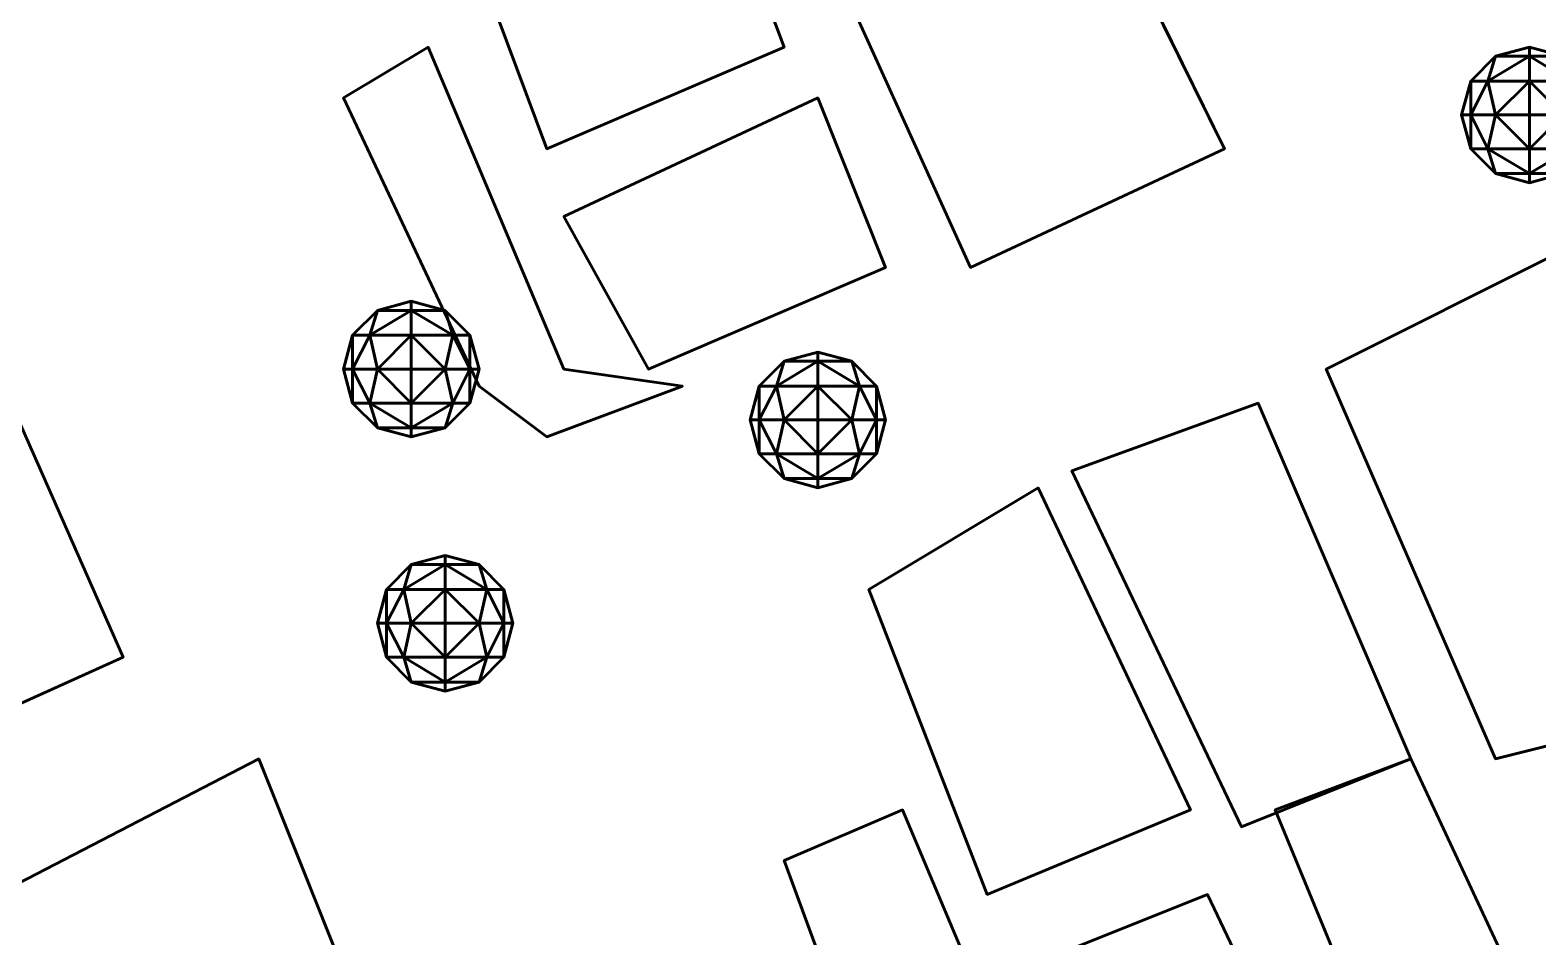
# Model space of a CAD drawing. Header units: metres. Extents: x -246 to 254, y -250 to 250.
# Drawn here: x -22.25 to 22.25, y -69.25 to -42.5 of the extents above; entities that cross this region are included whole.
import ezdxf

# ---------------------------------------------------------------- set-up
doc = ezdxf.new("R2010")
doc.units = ezdxf.units.M
doc.header["$LTSCALE"] = 5.08
doc.layers.add('一般', color=7, linetype='Continuous', lineweight=5)

# ---------------------------------------------------------------- blocks, each defined once
blk = doc.blocks.new('市街地地図 (3D)')
at = {"layer": '一般', "color": 31, "linetype": 'Continuous', "lineweight": 50}
for points, invisible_edges in [([(-35.5, 18, 3), (-21, -14, 3), (-13.5, -10.5, 3), (-29, 21, 3)], 8), ([(-35.5, 18), (-21, -14), (-13.5, -10.5), (-29, 21)], 8), ([(-35, -6.5, 5.4), (-33.5, -10.5, 5.4), (-26.5, -7.5, 5.4), (-28, -3.5, 5.4)], 8), ([(-35, -6.5), (-33.5, -10.5), (-26.5, -7.5), (-28, -3.5)], 8), ([(-56.5, -20, 5.4), (-46, -25.5, 5.4), (-55.5, -4, 5.4), (-56.5, -20, 5.4)], 13), ([(-56.5, -20), (-46, -25.5), (-55.5, -4), (-56.5, -20)], 13), ([(-33, -12.5, 6), (-30.5, -17, 6), (-23.5, -14, 6), (-25.5, -9, 6)], 8), ([(-33, -12.5), (-30.5, -17), (-23.5, -14), (-25.5, -9)], 8), ([(-3.5, -13.5, 3.9), (-1.5, -27.5, 3.9), (-10.5, -17, 3.9), (-3.5, -13.5, 3.9)], 11), ([(-3.5, -13.5), (-1.5, -27.5), (-10.5, -17), (-3.5, -13.5)], 11), ([(-1.5, -27.5, 3.9), (-5.5, -28.5, 3.9), (-10.5, -17, 3.9), (-1.5, -27.5, 3.9)], 12), ([(-1.5, -27.5), (-5.5, -28.5), (-10.5, -17), (-1.5, -27.5)], 12), ([(-12.5, -18, 5.1), (-18, -20, 5.1), (-13, -30.5, 5.1), (-8, -28.5, 5.1)], 8), ([(-12.5, -18), (-18, -20), (-13, -30.5), (-8, -28.5)], 8), ([(-56.5, -20, 5.4), (-54, -26, 5.4), (-46, -25.5, 5.4), (-56.5, -20, 5.4)], 14), ([(-56.5, -20), (-54, -26), (-46, -25.5), (-56.5, -20)], 14), ([(-19, -20.5, 6), (-24, -23.5, 6), (-20.5, -32.5, 6), (-14.5, -30, 6)], 8), ([(-19, -20.5), (-24, -23.5), (-20.5, -32.5), (-14.5, -30)], 8), ([(-54, -26, 5.4), (-56, -30, 5.4), (-46, -25.5, 5.4), (-54, -26, 5.4)], 13), ([(-54, -26), (-56, -30), (-46, -25.5), (-54, -26)], 13), ([(-56.5, -36, 6), (-53.5, -43, 6), (-39, -36, 6), (-42, -28.5, 6)], 8), ([(-56.5, -36), (-53.5, -43), (-39, -36), (-42, -28.5)], 8), ([(-8, -28.5, 3), (-12, -30, 3), (-8.5, -38.5, 3), (-4.5, -36, 3)], 8), ([(-8, -28.5), (-12, -30), (-8.5, -38.5), (-4.5, -36)], 8), ([(-26.5, -31.5, 3), (-23, -41, 3), (-19, -39.5, 3), (-23, -30, 3)], 8), ([(-26.5, -31.5), (-23, -41), (-19, -39.5), (-23, -30)], 8), ([(-14, -32.5, 5.4), (-19, -34.5, 5.4), (-14.5, -45.5, 5.4), (-9, -43, 5.4)], 8), ([(-14, -32.5), (-19, -34.5), (-14.5, -45.5), (-9, -43)], 8)]:
    blk.add_3dface(points, dxfattribs=dict(at, invisible_edges=invisible_edges))
for points in [[(-13.5, -10.5), (-13.5, -10.5, 3), (-29, 21, 3), (-29, 21)], [(-35.5, 18), (-35.5, 18, 3), (-21, -14, 3), (-21, -14)], [(-26.5, -7.5), (-26.5, -7.5, 5.4), (-28, -3.5, 5.4), (-28, -3.5)], [(-46, -25.5), (-46, -25.5, 5.4), (-55.5, -4, 5.4), (-55.5, -4)], [(-35, -6.5), (-35, -6.5, 5.4), (-33.5, -10.5, 5.4), (-33.5, -10.5)], [(-33.5, -10.5), (-33.5, -10.5, 5.4), (-26.5, -7.5, 5.4), (-26.5, -7.5)], [(-25.5, -9), (-25.5, -9, 6), (-33, -12.5, 6), (-33, -12.5)], [(-23.5, -14), (-23.5, -14, 6), (-25.5, -9, 6), (-25.5, -9)], [(-21, -14), (-21, -14, 3), (-13.5, -10.5, 3), (-13.5, -10.5)], [(-33, -12.5), (-33, -12.5, 6), (-30.5, -17, 6), (-30.5, -17)], [(-3.5, -13.5), (-3.5, -13.5, 3.9), (-10.5, -17, 3.9), (-10.5, -17)], [(-30.5, -17), (-30.5, -17, 6), (-23.5, -14, 6), (-23.5, -14)], [(-10.5, -17), (-10.5, -17, 3.9), (-5.5, -28.5, 3.9), (-5.5, -28.5)], [(-12.5, -18), (-12.5, -18, 5.1), (-18, -20, 5.1), (-18, -20)], [(-8, -28.5), (-8, -28.5, 5.1), (-12.5, -18, 5.1), (-12.5, -18)], [(-18, -20), (-18, -20, 5.1), (-13, -30.5, 5.1), (-13, -30.5)], [(-19, -20.5), (-19, -20.5, 6), (-24, -23.5, 6), (-24, -23.5)], [(-14.5, -30), (-14.5, -30, 6), (-19, -20.5, 6), (-19, -20.5)], [(-24, -23.5), (-24, -23.5, 6), (-20.5, -32.5, 6), (-20.5, -32.5)], [(-56, -30), (-56, -30, 5.4), (-46, -25.5, 5.4), (-46, -25.5)], [(-5.5, -28.5), (-5.5, -28.5, 3.9), (-1.5, -27.5, 3.9), (-1.5, -27.5)], [(-42, -28.5), (-42, -28.5, 6), (-56.5, -36, 6), (-56.5, -36)], [(-39, -36), (-39, -36, 6), (-42, -28.5, 6), (-42, -28.5)], [(-13, -30.5), (-13, -30.5, 5.1), (-8, -28.5, 5.1), (-8, -28.5)], [(-8, -28.5), (-8, -28.5, 3), (-12, -30, 3), (-12, -30)], [(-4.5, -36), (-4.5, -36, 3), (-8, -28.5, 3), (-8, -28.5)], [(-23, -30), (-23, -30, 3), (-26.5, -31.5, 3), (-26.5, -31.5)], [(-19, -39.5), (-19, -39.5, 3), (-23, -30, 3), (-23, -30)], [(-20.5, -32.5), (-20.5, -32.5, 6), (-14.5, -30, 6), (-14.5, -30)], [(-12, -30), (-12, -30, 3), (-8.5, -38.5, 3), (-8.5, -38.5)], [(-26.5, -31.5), (-26.5, -31.5, 3), (-23, -41, 3), (-23, -41)], [(-14, -32.5), (-14, -32.5, 5.4), (-19, -34.5, 5.4), (-19, -34.5)], [(-9, -43), (-9, -43, 5.4), (-14, -32.5, 5.4), (-14, -32.5)]]:
    blk.add_3dface(points, dxfattribs=at)
blk = doc.blocks.new('アーケイド (3D)')
at = {"layer": '一般', "color": 31, "linetype": 'Continuous', "lineweight": 50}
for points in [[(-37, -7.5), (-37, -7.5, 0.5), (-39.5, -9, 0.5), (-39.5, -9)], [(-33, -17), (-33, -17, 0.5), (-37, -7.5, 0.5), (-37, -7.5)], [(-39.5, -9), (-39.5, -9, 0.5), (-35.5, -17.5, 0.5), (-35.5, -17.5)], [(-29.5, -17.5), (-29.5, -17.5, 0.5), (-33, -17, 0.5), (-33, -17)], [(-35.5, -17.5), (-35.5, -17.5, 0.5), (-33.5, -19, 0.5), (-33.5, -19)], [(-33.5, -19), (-33.5, -19, 0.5), (-29.5, -17.5, 0.5), (-29.5, -17.5)]]:
    blk.add_3dface(points, dxfattribs=at)
for points, invisible_edges in [([(-37, -7.5, 0.5), (-39.5, -9, 0.5), (-35.5, -17.5, 0.5), (-37, -7.5, 0.5)], 12), ([(-37, -7.5), (-39.5, -9), (-35.5, -17.5), (-37, -7.5)], 12), ([(-35.5, -17.5, 0.5), (-33, -17, 0.5), (-37, -7.5, 0.5), (-35.5, -17.5, 0.5)], 13), ([(-35.5, -17.5), (-33, -17), (-37, -7.5), (-35.5, -17.5)], 13), ([(-35.5, -17.5, 0.5), (-33.5, -19, 0.5), (-33, -17, 0.5), (-35.5, -17.5, 0.5)], 14), ([(-35.5, -17.5), (-33.5, -19), (-33, -17), (-35.5, -17.5)], 14), ([(-33.5, -19, 0.5), (-29.5, -17.5, 0.5), (-33, -17, 0.5), (-33.5, -19, 0.5)], 12), ([(-33.5, -19), (-29.5, -17.5), (-33, -17), (-33.5, -19)], 12)]:
    blk.add_3dface(points, dxfattribs=dict(at, invisible_edges=invisible_edges))
at = {"layer": '一般', "color": 1}
blk.add_blockref('市街地地図 (3D)', (0, 0), dxfattribs=at)
blk = doc.blocks.new('NW4 (3D)')
at = {"layer": '一般', "color": 7, "linetype": 'Continuous', "lineweight": 50}
for points in [[(-4.5, -7.768, -1), (-5.5, -7.768), (-4.5, -7.5)], [(-5.5, -7.768), (-4.5, -7.768, 1), (-4.5, -7.5)], [(-4.5, -7.768, 1), (-3.5, -7.768), (-4.5, -7.5)], [(-3.5, -7.768), (-4.5, -7.768, -1), (-4.5, -7.5)], [(-5.725, -8.5, -1.225), (-6.232, -8.5), (-5.5, -7.768)], [(-6.232, -8.5), (-5.725, -8.5, 1.225), (-5.5, -7.768)], [(-4.5, -8.5, -1.732), (-5.725, -8.5, -1.225), (-4.5, -7.768, -1)], [(-4.5, -7.768, -1), (-5.725, -8.5, -1.225), (-5.5, -7.768)], [(-5.5, -7.768), (-5.725, -8.5, 1.225), (-4.5, -7.768, 1)], [(-5.725, -8.5, 1.225), (-4.5, -8.5, 1.732), (-4.5, -7.768, 1)], [(-4.5, -8.5, 1.732), (-3.275, -8.5, 1.225), (-4.5, -7.768, 1)], [(-4.5, -7.768, 1), (-3.275, -8.5, 1.225), (-3.5, -7.768)], [(-3.5, -7.768), (-3.275, -8.5, -1.225), (-4.5, -7.768, -1)], [(-3.275, -8.5, -1.225), (-4.5, -8.5, -1.732), (-4.5, -7.768, -1)], [(-6.232, -9.5, -1), (-6.5, -9.5), (-6.232, -8.5)], [(-6.5, -9.5), (-6.232, -9.5, 1), (-6.232, -8.5)], [(-5.5, -9.5, -1.732), (-6.232, -9.5, -1), (-5.725, -8.5, -1.225)], [(-5.725, -8.5, -1.225), (-6.232, -9.5, -1), (-6.232, -8.5)], [(-6.232, -8.5), (-6.232, -9.5, 1), (-5.725, -8.5, 1.225)], [(-6.232, -9.5, 1), (-5.5, -9.5, 1.732), (-5.725, -8.5, 1.225)], [(-4.5, -8.5, -1.732), (-5.5, -9.5, -1.732), (-5.725, -8.5, -1.225)], [(-5.725, -8.5, 1.225), (-5.5, -9.5, 1.732), (-4.5, -8.5, 1.732)], [(-4.5, -9.5, -2), (-5.5, -9.5, -1.732), (-4.5, -8.5, -1.732)], [(-5.5, -9.5, 1.732), (-4.5, -9.5, 2), (-4.5, -8.5, 1.732)], [(-4.5, -9.5, 2), (-3.5, -9.5, 1.732), (-4.5, -8.5, 1.732)], [(-4.5, -8.5, 1.732), (-3.5, -9.5, 1.732), (-3.275, -8.5, 1.225)], [(-3.275, -8.5, -1.225), (-3.5, -9.5, -1.732), (-4.5, -8.5, -1.732)], [(-3.5, -9.5, -1.732), (-4.5, -9.5, -2), (-4.5, -8.5, -1.732)], [(-6.232, -9.5, -1), (-6.232, -10.5), (-6.5, -9.5)], [(-6.5, -9.5), (-6.232, -10.5), (-6.232, -9.5, 1)], [(-5.5, -9.5, -1.732), (-5.725, -10.5, -1.225), (-6.232, -9.5, -1)], [(-5.725, -10.5, -1.225), (-6.232, -10.5), (-6.232, -9.5, -1)], [(-6.232, -10.5), (-5.725, -10.5, 1.225), (-6.232, -9.5, 1)], [(-6.232, -9.5, 1), (-5.725, -10.5, 1.225), (-5.5, -9.5, 1.732)], [(-4.5, -10.5, -1.732), (-5.725, -10.5, -1.225), (-5.5, -9.5, -1.732)], [(-5.725, -10.5, 1.225), (-4.5, -10.5, 1.732), (-5.5, -9.5, 1.732)], [(-4.5, -9.5, -2), (-4.5, -10.5, -1.732), (-5.5, -9.5, -1.732)], [(-5.5, -9.5, 1.732), (-4.5, -10.5, 1.732), (-4.5, -9.5, 2)], [(-4.5, -9.5, 2), (-4.5, -10.5, 1.732), (-3.5, -9.5, 1.732)], [(-4.5, -10.5, 1.732), (-3.275, -10.5, 1.225), (-3.5, -9.5, 1.732)], [(-3.275, -10.5, -1.225), (-4.5, -10.5, -1.732), (-3.5, -9.5, -1.732)], [(-3.5, -9.5, -1.732), (-4.5, -10.5, -1.732), (-4.5, -9.5, -2)], [(-5.725, -10.5, -1.225), (-5.5, -11.232), (-6.232, -10.5)], [(-6.232, -10.5), (-5.5, -11.232), (-5.725, -10.5, 1.225)], [(-4.5, -10.5, -1.732), (-4.5, -11.232, -1), (-5.725, -10.5, -1.225)], [(-4.5, -11.232, -1), (-5.5, -11.232), (-5.725, -10.5, -1.225)], [(-5.5, -11.232), (-4.5, -11.232, 1), (-5.725, -10.5, 1.225)], [(-5.725, -10.5, 1.225), (-4.5, -11.232, 1), (-4.5, -10.5, 1.732)], [(-4.5, -10.5, 1.732), (-4.5, -11.232, 1), (-3.275, -10.5, 1.225)], [(-4.5, -11.232, 1), (-3.5, -11.232), (-3.275, -10.5, 1.225)], [(-3.5, -11.232), (-4.5, -11.232, -1), (-3.275, -10.5, -1.225)], [(-3.275, -10.5, -1.225), (-4.5, -11.232, -1), (-4.5, -10.5, -1.732)], [(-4.5, -11.232, -1), (-4.5, -11.5), (-5.5, -11.232)], [(-5.5, -11.232), (-4.5, -11.5), (-4.5, -11.232, 1)], [(-4.5, -11.232, 1), (-4.5, -11.5), (-3.5, -11.232)], [(-3.5, -11.232), (-4.5, -11.5), (-4.5, -11.232, -1)], [(-37.5, -15.268, -1), (-38.5, -15.268), (-37.5, -15)], [(-38.5, -15.268), (-37.5, -15.268, 1), (-37.5, -15)], [(-37.5, -15.268, 1), (-36.5, -15.268), (-37.5, -15)], [(-36.5, -15.268), (-37.5, -15.268, -1), (-37.5, -15)], [(-38.725, -16, -1.225), (-39.232, -16), (-38.5, -15.268)], [(-39.232, -16), (-38.725, -16, 1.225), (-38.5, -15.268)], [(-37.5, -16, -1.732), (-38.725, -16, -1.225), (-37.5, -15.268, -1)], [(-37.5, -15.268, -1), (-38.725, -16, -1.225), (-38.5, -15.268)], [(-38.5, -15.268), (-38.725, -16, 1.225), (-37.5, -15.268, 1)], [(-38.725, -16, 1.225), (-37.5, -16, 1.732), (-37.5, -15.268, 1)], [(-37.5, -16, 1.732), (-36.275, -16, 1.225), (-37.5, -15.268, 1)], [(-37.5, -15.268, 1), (-36.275, -16, 1.225), (-36.5, -15.268)], [(-36.5, -15.268), (-36.275, -16, -1.225), (-37.5, -15.268, -1)], [(-36.275, -16, -1.225), (-37.5, -16, -1.732), (-37.5, -15.268, -1)], [(-36.275, -16, 1.225), (-35.768, -16), (-36.5, -15.268)], [(-35.768, -16), (-36.275, -16, -1.225), (-36.5, -15.268)], [(-39.232, -17, -1), (-39.5, -17), (-39.232, -16)], [(-39.5, -17), (-39.232, -17, 1), (-39.232, -16)], [(-38.5, -17, -1.732), (-39.232, -17, -1), (-38.725, -16, -1.225)], [(-38.725, -16, -1.225), (-39.232, -17, -1), (-39.232, -16)], [(-39.232, -16), (-39.232, -17, 1), (-38.725, -16, 1.225)], [(-39.232, -17, 1), (-38.5, -17, 1.732), (-38.725, -16, 1.225)], [(-37.5, -16, -1.732), (-38.5, -17, -1.732), (-38.725, -16, -1.225)], [(-38.725, -16, 1.225), (-38.5, -17, 1.732), (-37.5, -16, 1.732)], [(-37.5, -17, -2), (-38.5, -17, -1.732), (-37.5, -16, -1.732)], [(-38.5, -17, 1.732), (-37.5, -17, 2), (-37.5, -16, 1.732)], [(-37.5, -17, 2), (-36.5, -17, 1.732), (-37.5, -16, 1.732)], [(-37.5, -16, 1.732), (-36.5, -17, 1.732), (-36.275, -16, 1.225)], [(-36.275, -16, -1.225), (-36.5, -17, -1.732), (-37.5, -16, -1.732)], [(-36.5, -17, -1.732), (-37.5, -17, -2), (-37.5, -16, -1.732)], [(-36.5, -17, 1.732), (-35.768, -17, 1), (-36.275, -16, 1.225)], [(-35.768, -17, -1), (-36.5, -17, -1.732), (-36.275, -16, -1.225)], [(-36.275, -16, 1.225), (-35.768, -17, 1), (-35.768, -16)], [(-35.768, -16), (-35.768, -17, -1), (-36.275, -16, -1.225)], [(-35.768, -17, 1), (-35.5, -17), (-35.768, -16)], [(-35.5, -17), (-35.768, -17, -1), (-35.768, -16)], [(-26.725, -17.5, -1.225), (-27.232, -17.5), (-26.5, -16.768)], [(-27.232, -17.5), (-26.725, -17.5, 1.225), (-26.5, -16.768)], [(-25.5, -17.5, -1.732), (-26.725, -17.5, -1.225), (-25.5, -16.768, -1)], [(-25.5, -16.768, -1), (-26.725, -17.5, -1.225), (-26.5, -16.768)], [(-26.5, -16.768), (-26.725, -17.5, 1.225), (-25.5, -16.768, 1)], [(-26.725, -17.5, 1.225), (-25.5, -17.5, 1.732), (-25.5, -16.768, 1)], [(-25.5, -16.768, -1), (-26.5, -16.768), (-25.5, -16.5)], [(-26.5, -16.768), (-25.5, -16.768, 1), (-25.5, -16.5)], [(-25.5, -16.768, 1), (-24.5, -16.768), (-25.5, -16.5)], [(-24.5, -16.768), (-25.5, -16.768, -1), (-25.5, -16.5)], [(-25.5, -17.5, 1.732), (-24.275, -17.5, 1.225), (-25.5, -16.768, 1)], [(-25.5, -16.768, 1), (-24.275, -17.5, 1.225), (-24.5, -16.768)], [(-24.5, -16.768), (-24.275, -17.5, -1.225), (-25.5, -16.768, -1)], [(-24.275, -17.5, -1.225), (-25.5, -17.5, -1.732), (-25.5, -16.768, -1)], [(-24.275, -17.5, 1.225), (-23.768, -17.5), (-24.5, -16.768)], [(-23.768, -17.5), (-24.275, -17.5, -1.225), (-24.5, -16.768)], [(-39.232, -17, -1), (-39.232, -18), (-39.5, -17)], [(-39.5, -17), (-39.232, -18), (-39.232, -17, 1)], [(-38.5, -17, -1.732), (-38.725, -18, -1.225), (-39.232, -17, -1)], [(-38.725, -18, -1.225), (-39.232, -18), (-39.232, -17, -1)], [(-39.232, -18), (-38.725, -18, 1.225), (-39.232, -17, 1)], [(-39.232, -17, 1), (-38.725, -18, 1.225), (-38.5, -17, 1.732)], [(-37.5, -18, -1.732), (-38.725, -18, -1.225), (-38.5, -17, -1.732)], [(-38.725, -18, 1.225), (-37.5, -18, 1.732), (-38.5, -17, 1.732)], [(-37.5, -17, -2), (-37.5, -18, -1.732), (-38.5, -17, -1.732)], [(-38.5, -17, 1.732), (-37.5, -18, 1.732), (-37.5, -17, 2)], [(-37.5, -17, 2), (-37.5, -18, 1.732), (-36.5, -17, 1.732)], [(-37.5, -18, 1.732), (-36.275, -18, 1.225), (-36.5, -17, 1.732)], [(-36.275, -18, -1.225), (-37.5, -18, -1.732), (-36.5, -17, -1.732)], [(-36.5, -17, -1.732), (-37.5, -18, -1.732), (-37.5, -17, -2)], [(-36.5, -17, 1.732), (-36.275, -18, 1.225), (-35.768, -17, 1)], [(-35.768, -17, -1), (-36.275, -18, -1.225), (-36.5, -17, -1.732)], [(-36.275, -18, 1.225), (-35.768, -18), (-35.768, -17, 1)], [(-35.768, -18), (-36.275, -18, -1.225), (-35.768, -17, -1)], [(-35.768, -17, 1), (-35.768, -18), (-35.5, -17)], [(-35.5, -17), (-35.768, -18), (-35.768, -17, -1)], [(-27.232, -18.5, -1), (-27.5, -18.5), (-27.232, -17.5)], [(-27.5, -18.5), (-27.232, -18.5, 1), (-27.232, -17.5)], [(-26.5, -18.5, -1.732), (-27.232, -18.5, -1), (-26.725, -17.5, -1.225)], [(-26.725, -17.5, -1.225), (-27.232, -18.5, -1), (-27.232, -17.5)], [(-27.232, -17.5), (-27.232, -18.5, 1), (-26.725, -17.5, 1.225)], [(-27.232, -18.5, 1), (-26.5, -18.5, 1.732), (-26.725, -17.5, 1.225)], [(-25.5, -17.5, -1.732), (-26.5, -18.5, -1.732), (-26.725, -17.5, -1.225)], [(-26.725, -17.5, 1.225), (-26.5, -18.5, 1.732), (-25.5, -17.5, 1.732)], [(-25.5, -18.5, -2), (-26.5, -18.5, -1.732), (-25.5, -17.5, -1.732)], [(-26.5, -18.5, 1.732), (-25.5, -18.5, 2), (-25.5, -17.5, 1.732)], [(-25.5, -18.5, 2), (-24.5, -18.5, 1.732), (-25.5, -17.5, 1.732)], [(-25.5, -17.5, 1.732), (-24.5, -18.5, 1.732), (-24.275, -17.5, 1.225)], [(-24.275, -17.5, -1.225), (-24.5, -18.5, -1.732), (-25.5, -17.5, -1.732)], [(-24.5, -18.5, -1.732), (-25.5, -18.5, -2), (-25.5, -17.5, -1.732)], [(-24.5, -18.5, 1.732), (-23.768, -18.5, 1), (-24.275, -17.5, 1.225)], [(-23.768, -18.5, -1), (-24.5, -18.5, -1.732), (-24.275, -17.5, -1.225)], [(-24.275, -17.5, 1.225), (-23.768, -18.5, 1), (-23.768, -17.5)], [(-23.768, -17.5), (-23.768, -18.5, -1), (-24.275, -17.5, -1.225)], [(-23.768, -18.5, 1), (-23.5, -18.5), (-23.768, -17.5)], [(-23.5, -18.5), (-23.768, -18.5, -1), (-23.768, -17.5)], [(-38.725, -18, -1.225), (-38.5, -18.732), (-39.232, -18)], [(-39.232, -18), (-38.5, -18.732), (-38.725, -18, 1.225)], [(-37.5, -18, -1.732), (-37.5, -18.732, -1), (-38.725, -18, -1.225)], [(-37.5, -18.732, -1), (-38.5, -18.732), (-38.725, -18, -1.225)], [(-38.5, -18.732), (-37.5, -18.732, 1), (-38.725, -18, 1.225)], [(-38.725, -18, 1.225), (-37.5, -18.732, 1), (-37.5, -18, 1.732)], [(-37.5, -18, 1.732), (-37.5, -18.732, 1), (-36.275, -18, 1.225)], [(-37.5, -18.732, 1), (-36.5, -18.732), (-36.275, -18, 1.225)], [(-36.5, -18.732), (-37.5, -18.732, -1), (-36.275, -18, -1.225)], [(-36.275, -18, -1.225), (-37.5, -18.732, -1), (-37.5, -18, -1.732)], [(-36.275, -18, 1.225), (-36.5, -18.732), (-35.768, -18)], [(-35.768, -18), (-36.5, -18.732), (-36.275, -18, -1.225)], [(-27.232, -18.5, -1), (-27.232, -19.5), (-27.5, -18.5)], [(-27.5, -18.5), (-27.232, -19.5), (-27.232, -18.5, 1)], [(-26.5, -18.5, -1.732), (-26.725, -19.5, -1.225), (-27.232, -18.5, -1)], [(-26.725, -19.5, -1.225), (-27.232, -19.5), (-27.232, -18.5, -1)], [(-27.232, -19.5), (-26.725, -19.5, 1.225), (-27.232, -18.5, 1)], [(-27.232, -18.5, 1), (-26.725, -19.5, 1.225), (-26.5, -18.5, 1.732)], [(-25.5, -19.5, -1.732), (-26.725, -19.5, -1.225), (-26.5, -18.5, -1.732)], [(-26.725, -19.5, 1.225), (-25.5, -19.5, 1.732), (-26.5, -18.5, 1.732)], [(-25.5, -18.5, -2), (-25.5, -19.5, -1.732), (-26.5, -18.5, -1.732)], [(-26.5, -18.5, 1.732), (-25.5, -19.5, 1.732), (-25.5, -18.5, 2)], [(-25.5, -18.5, 2), (-25.5, -19.5, 1.732), (-24.5, -18.5, 1.732)], [(-25.5, -19.5, 1.732), (-24.275, -19.5, 1.225), (-24.5, -18.5, 1.732)], [(-24.275, -19.5, -1.225), (-25.5, -19.5, -1.732), (-24.5, -18.5, -1.732)], [(-24.5, -18.5, -1.732), (-25.5, -19.5, -1.732), (-25.5, -18.5, -2)], [(-24.5, -18.5, 1.732), (-24.275, -19.5, 1.225), (-23.768, -18.5, 1)], [(-23.768, -18.5, -1), (-24.275, -19.5, -1.225), (-24.5, -18.5, -1.732)], [(-24.275, -19.5, 1.225), (-23.768, -19.5), (-23.768, -18.5, 1)], [(-23.768, -19.5), (-24.275, -19.5, -1.225), (-23.768, -18.5, -1)], [(-23.768, -18.5, 1), (-23.768, -19.5), (-23.5, -18.5)], [(-23.5, -18.5), (-23.768, -19.5), (-23.768, -18.5, -1)], [(-37.5, -18.732, -1), (-37.5, -19), (-38.5, -18.732)], [(-38.5, -18.732), (-37.5, -19), (-37.5, -18.732, 1)], [(-37.5, -18.732, 1), (-37.5, -19), (-36.5, -18.732)], [(-36.5, -18.732), (-37.5, -19), (-37.5, -18.732, -1)], [(-26.725, -19.5, -1.225), (-26.5, -20.232), (-27.232, -19.5)], [(-27.232, -19.5), (-26.5, -20.232), (-26.725, -19.5, 1.225)], [(-25.5, -19.5, -1.732), (-25.5, -20.232, -1), (-26.725, -19.5, -1.225)], [(-25.5, -20.232, -1), (-26.5, -20.232), (-26.725, -19.5, -1.225)], [(-26.5, -20.232), (-25.5, -20.232, 1), (-26.725, -19.5, 1.225)], [(-26.725, -19.5, 1.225), (-25.5, -20.232, 1), (-25.5, -19.5, 1.732)], [(-25.5, -19.5, 1.732), (-25.5, -20.232, 1), (-24.275, -19.5, 1.225)], [(-25.5, -20.232, 1), (-24.5, -20.232), (-24.275, -19.5, 1.225)], [(-24.5, -20.232), (-25.5, -20.232, -1), (-24.275, -19.5, -1.225)], [(-24.275, -19.5, -1.225), (-25.5, -20.232, -1), (-25.5, -19.5, -1.732)], [(-24.275, -19.5, 1.225), (-24.5, -20.232), (-23.768, -19.5)], [(-23.768, -19.5), (-24.5, -20.232), (-24.275, -19.5, -1.225)], [(-25.5, -20.232, -1), (-25.5, -20.5), (-26.5, -20.232)], [(-26.5, -20.232), (-25.5, -20.5), (-25.5, -20.232, 1)], [(-25.5, -20.232, 1), (-25.5, -20.5), (-24.5, -20.232)], [(-24.5, -20.232), (-25.5, -20.5), (-25.5, -20.232, -1)]]:
    blk.add_3dface(points, dxfattribs=at)
at = {"layer": '一般', "color": 4, "linetype": 'Continuous', "lineweight": 50}
for points in [[(-36.5, -22.768, -1), (-37.5, -22.768), (-36.5, -22.5)], [(-37.5, -22.768), (-36.5, -22.768, 1), (-36.5, -22.5)], [(-36.5, -22.768, 1), (-35.5, -22.768), (-36.5, -22.5)], [(-35.5, -22.768), (-36.5, -22.768, -1), (-36.5, -22.5)], [(-37.725, -23.5, -1.225), (-38.232, -23.5), (-37.5, -22.768)], [(-38.232, -23.5), (-37.725, -23.5, 1.225), (-37.5, -22.768)], [(-36.5, -23.5, -1.732), (-37.725, -23.5, -1.225), (-36.5, -22.768, -1)], [(-36.5, -22.768, -1), (-37.725, -23.5, -1.225), (-37.5, -22.768)], [(-37.5, -22.768), (-37.725, -23.5, 1.225), (-36.5, -22.768, 1)], [(-37.725, -23.5, 1.225), (-36.5, -23.5, 1.732), (-36.5, -22.768, 1)], [(-36.5, -23.5, 1.732), (-35.275, -23.5, 1.225), (-36.5, -22.768, 1)], [(-36.5, -22.768, 1), (-35.275, -23.5, 1.225), (-35.5, -22.768)], [(-35.5, -22.768), (-35.275, -23.5, -1.225), (-36.5, -22.768, -1)], [(-35.275, -23.5, -1.225), (-36.5, -23.5, -1.732), (-36.5, -22.768, -1)], [(-35.275, -23.5, 1.225), (-34.768, -23.5), (-35.5, -22.768)], [(-34.768, -23.5), (-35.275, -23.5, -1.225), (-35.5, -22.768)], [(-38.232, -24.5, -1), (-38.5, -24.5), (-38.232, -23.5)], [(-38.5, -24.5), (-38.232, -24.5, 1), (-38.232, -23.5)], [(-37.5, -24.5, -1.732), (-38.232, -24.5, -1), (-37.725, -23.5, -1.225)], [(-37.725, -23.5, -1.225), (-38.232, -24.5, -1), (-38.232, -23.5)], [(-38.232, -23.5), (-38.232, -24.5, 1), (-37.725, -23.5, 1.225)], [(-38.232, -24.5, 1), (-37.5, -24.5, 1.732), (-37.725, -23.5, 1.225)], [(-36.5, -23.5, -1.732), (-37.5, -24.5, -1.732), (-37.725, -23.5, -1.225)], [(-37.725, -23.5, 1.225), (-37.5, -24.5, 1.732), (-36.5, -23.5, 1.732)], [(-36.5, -24.5, -2), (-37.5, -24.5, -1.732), (-36.5, -23.5, -1.732)], [(-37.5, -24.5, 1.732), (-36.5, -24.5, 2), (-36.5, -23.5, 1.732)], [(-36.5, -24.5, 2), (-35.5, -24.5, 1.732), (-36.5, -23.5, 1.732)], [(-36.5, -23.5, 1.732), (-35.5, -24.5, 1.732), (-35.275, -23.5, 1.225)], [(-35.275, -23.5, -1.225), (-35.5, -24.5, -1.732), (-36.5, -23.5, -1.732)], [(-35.5, -24.5, -1.732), (-36.5, -24.5, -2), (-36.5, -23.5, -1.732)], [(-35.5, -24.5, 1.732), (-34.768, -24.5, 1), (-35.275, -23.5, 1.225)], [(-34.768, -24.5, -1), (-35.5, -24.5, -1.732), (-35.275, -23.5, -1.225)], [(-35.275, -23.5, 1.225), (-34.768, -24.5, 1), (-34.768, -23.5)], [(-34.768, -23.5), (-34.768, -24.5, -1), (-35.275, -23.5, -1.225)], [(-34.768, -24.5, 1), (-34.5, -24.5), (-34.768, -23.5)], [(-34.5, -24.5), (-34.768, -24.5, -1), (-34.768, -23.5)], [(-38.232, -24.5, -1), (-38.232, -25.5), (-38.5, -24.5)], [(-38.5, -24.5), (-38.232, -25.5), (-38.232, -24.5, 1)], [(-37.5, -24.5, -1.732), (-37.725, -25.5, -1.225), (-38.232, -24.5, -1)], [(-37.725, -25.5, -1.225), (-38.232, -25.5), (-38.232, -24.5, -1)], [(-38.232, -25.5), (-37.725, -25.5, 1.225), (-38.232, -24.5, 1)], [(-38.232, -24.5, 1), (-37.725, -25.5, 1.225), (-37.5, -24.5, 1.732)], [(-36.5, -25.5, -1.732), (-37.725, -25.5, -1.225), (-37.5, -24.5, -1.732)], [(-37.725, -25.5, 1.225), (-36.5, -25.5, 1.732), (-37.5, -24.5, 1.732)], [(-36.5, -24.5, -2), (-36.5, -25.5, -1.732), (-37.5, -24.5, -1.732)], [(-37.5, -24.5, 1.732), (-36.5, -25.5, 1.732), (-36.5, -24.5, 2)], [(-36.5, -24.5, 2), (-36.5, -25.5, 1.732), (-35.5, -24.5, 1.732)], [(-36.5, -25.5, 1.732), (-35.275, -25.5, 1.225), (-35.5, -24.5, 1.732)], [(-35.275, -25.5, -1.225), (-36.5, -25.5, -1.732), (-35.5, -24.5, -1.732)], [(-35.5, -24.5, -1.732), (-36.5, -25.5, -1.732), (-36.5, -24.5, -2)], [(-35.5, -24.5, 1.732), (-35.275, -25.5, 1.225), (-34.768, -24.5, 1)], [(-34.768, -24.5, -1), (-35.275, -25.5, -1.225), (-35.5, -24.5, -1.732)], [(-35.275, -25.5, 1.225), (-34.768, -25.5), (-34.768, -24.5, 1)], [(-34.768, -25.5), (-35.275, -25.5, -1.225), (-34.768, -24.5, -1)], [(-34.768, -24.5, 1), (-34.768, -25.5), (-34.5, -24.5)], [(-34.5, -24.5), (-34.768, -25.5), (-34.768, -24.5, -1)], [(-37.725, -25.5, -1.225), (-37.5, -26.232), (-38.232, -25.5)], [(-38.232, -25.5), (-37.5, -26.232), (-37.725, -25.5, 1.225)], [(-36.5, -25.5, -1.732), (-36.5, -26.232, -1), (-37.725, -25.5, -1.225)], [(-36.5, -26.232, -1), (-37.5, -26.232), (-37.725, -25.5, -1.225)], [(-37.5, -26.232), (-36.5, -26.232, 1), (-37.725, -25.5, 1.225)], [(-37.725, -25.5, 1.225), (-36.5, -26.232, 1), (-36.5, -25.5, 1.732)], [(-36.5, -25.5, 1.732), (-36.5, -26.232, 1), (-35.275, -25.5, 1.225)], [(-36.5, -26.232, 1), (-35.5, -26.232), (-35.275, -25.5, 1.225)], [(-35.5, -26.232), (-36.5, -26.232, -1), (-35.275, -25.5, -1.225)], [(-35.275, -25.5, -1.225), (-36.5, -26.232, -1), (-36.5, -25.5, -1.732)], [(-35.275, -25.5, 1.225), (-35.5, -26.232), (-34.768, -25.5)], [(-34.768, -25.5), (-35.5, -26.232), (-35.275, -25.5, -1.225)], [(-36.5, -26.232, -1), (-36.5, -26.5), (-37.5, -26.232)], [(-37.5, -26.232), (-36.5, -26.5), (-36.5, -26.232, 1)], [(-36.5, -26.232, 1), (-36.5, -26.5), (-35.5, -26.232)], [(-35.5, -26.232), (-36.5, -26.5), (-36.5, -26.232, -1)]]:
    blk.add_3dface(points, dxfattribs=at)
blk = doc.blocks.new('敷地 (3D)')
at = {"layer": '一般', "color": 19, "linetype": 'Continuous', "lineweight": 50}
for points in [[(-272.5, 285.5, 0.1), (227.5, 285.5, 0.1), (227.5, -214.5, 0.1), (-272.5, -214.5, 0.1)], [(-272.5, 285.5), (227.5, 285.5), (227.5, -214.5), (-272.5, -214.5)]]:
    blk.add_3dface(points, dxfattribs=at)
blk = doc.blocks.new('高層建築・集合住宅 (3D)')
at = {"layer": '一般', "color": 7}
for name, p in [('敷地 (3D)', (0, 0)), ('アーケイド (3D)', (0, 0, 2.4)), ('市街地地図 (3D)', (0, 0)), ('NW4 (3D)', (0, 0, 2))]:
    blk.add_blockref(name, p, dxfattribs=at)
at = {"layer": '一般', "color": 1}
for name, p in [('アーケイド (3D)', (0, 0, 2.4)), ('市街地地図 (3D)', (0, 0)), ('アーケイド (3D)', (0, 0, 2.4)), ('市街地地図 (3D)', (0, 0))]:
    blk.add_blockref(name, p, dxfattribs=at)
at = {"layer": '一般', "color": 31}
for name, p in [('アーケイド (3D)', (0, 0, 2.4)), ('市街地地図 (3D)', (0, 0))]:
    blk.add_blockref(name, p, dxfattribs=at)

msp = doc.modelspace()

# ---------------------------------------------------------------- block references
at = {"layer": '一般', "color": 7}
for name, p in [('高層建築・集合住宅 (3D)', (26.5, -35.5)), ('アーケイド (3D)', (26.5, -35.5, 2.4)), ('市街地地図 (3D)', (26.5, -35.5))]:
    msp.add_blockref(name, p, dxfattribs=at)

doc.saveas('drawing.dxf')
